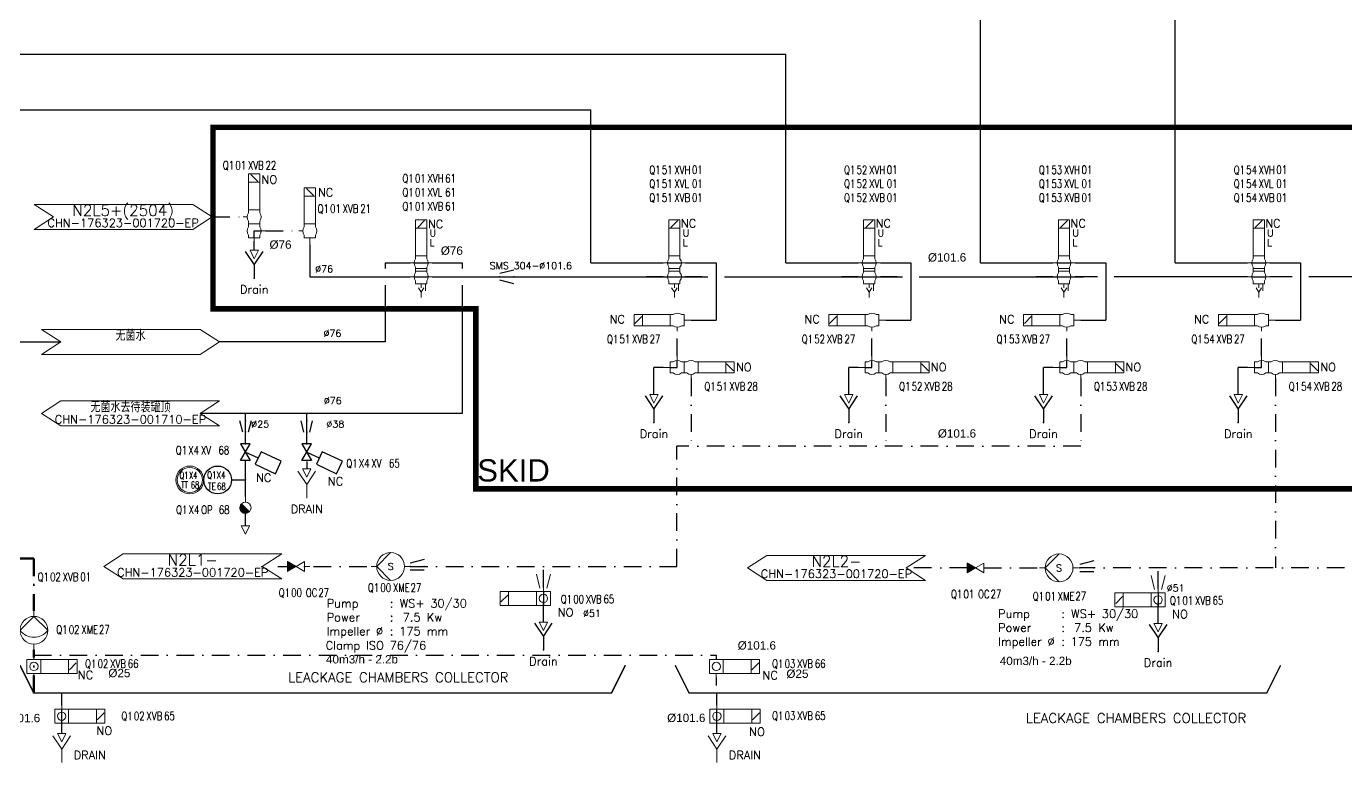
# Model space of a CAD drawing. Header units: inches. Extents: x 14562 to 16152, y 23695 to 24906.
# Drawn here: x 15173.7 to 15647.8, y 24085.5 to 24350.1 of the extents above; entities that cross this region are included whole.
import ezdxf
from ezdxf.enums import TextEntityAlignment as Align

# ---------------------------------------------------------------- set-up
doc = ezdxf.new("R2010")
doc.units = ezdxf.units.IN
doc.header["$MEASUREMENT"] = 0
doc.linetypes.add('ACAD_ISO02W100', pattern=[15, 12, -3])
doc.linetypes.add('DASHDOT2', pattern=[12.7, 6.35, -3.175, 0, -3.175])
for name, color, linetype, lineweight in [('15 Pipe Drain', 32, 'Continuous', 30), ('17 Pipe CIP', 4, 'DASHDOT2', 50), ('19 Pipe Process', 30, 'Continuous', 30), ('31 Equipment', 7, 'Continuous', 9), ('43 TXT English', 7, 'Continuous', 9), ('44 TXT French', 7, 'Continuous', 9), ('61 Revision Cloud', 1, 'Continuous', 9)]:
    doc.layers.add(name, color=color, linetype=linetype, lineweight=lineweight)
for name, color, linetype in [('DIAMETRE', 7, 'Continuous'), ('LIBELLE-INSTRUM', 7, 'Continuous'), ('MATERIEL-DIVERS', 7, 'Continuous'), ('POMPES', 7, 'Continuous'), ('POMPES-PROCESS', 7, 'Continuous'), ('Process water', 5, 'Continuous'), ('REPERES', 7, 'Continuous'), ('techn-data', 7, 'Continuous'), ('TEXTES', 7, 'Continuous'), ('TUYAUTERIE-EAU', 5, 'Continuous'), ('TUYAUTERIE-EGOUT', 32, 'Continuous'), ('TUYAUTERIE-NEP', 4, 'DASHDOT2'), ('TUYAUTERIE-PROCESS', 30, 'Continuous'), ('TUYAUTERIE-VAPEUR', 6, 'Continuous'), ('TXT_EN', 1, 'Continuous'), ('TXT_FR', 7, 'Continuous'), ('VANNES', 7, 'Continuous'), ('ZN', 1, 'Continuous')]:
    doc.layers.add(name, color=color, linetype=linetype)
doc.layers.get('REPERES').off()
doc.styles.add('ARIAL', font='arial.ttf')
doc.styles.add('ROMANS', font='ROMANS.SHX')
doc.styles.add('ROMANT', font='romant')
doc.styles.get("Standard").update_dxf_attribs({"font": 'arial.ttf'})
doc.styles.add('USER1', font='TXT.SHX', dxfattribs={"bigfont": 'gbcbig.shx'})

# ---------------------------------------------------------------- blocks, each defined once
blk = doc.blocks.new('APV-FCE-NRV-GEN-1')
at = {"layer": '31 Equipment'}
h = blk.add_hatch(dxfattribs=at)
h.set_pattern_fill('ANSI31', color=256, scale=0.01, style=0)
h.set_pattern_definition([(45, (0, 0), (-0.02245064, 0.02245064), [])])
h.paths.add_polyline_path([(3, 1.75), (3, -1.75), (0, 0)])
at = {"layer": '31 Equipment', "linetype": 'ACAD_ISO02W100', "ltscale": 38}
for p, q in [((-3, 0), (-5, 0)), ((0, 0), (-3, 1.75)), ((-3, 1.75), (-3, -1.75)), ((0, 0), (-3, -1.75)), ((0, 0), (3, 1.75)), ((0, 0), (3, -1.75)), ((3, 1.75), (3, -1.75)), ((3, 0), (5, 0))]:
    blk.add_line(p, q, dxfattribs=at)
blk = doc.blocks.new('APV-VLV-DSEAT-DA34-3')
at = {"layer": '31 Equipment', "ltscale": 38}
for p, q in [((1.25, 20.25), (-1.25, 17.75)), ((-4, 5), (-2.5, 5)), ((-2, 7.5), (-2, 6.5)), ((2, 7.5), (2, 6.5)), ((4, 5), (2.5, 5)), ((-2, 3), (-2, 3.5)), ((-2, 2), (-2, 1.5)), ((2, 3), (2, 3.5)), ((2, 2), (2, 1.5)), ((-4, 0), (-2.5, 0)), ((-2, -2.5), (-2, -1.5)), ((-2, -2.5), (2, -2.5)), ((0, -5.5), (-1, -4)), ((0, -2.5), (0, -4)), ((1, -4), (0, -5.5)), ((1.5, -2.5), (1.5, -5)), ((2, -2.5), (2, -1.5)), ((2.5, 0), (4, 0)), ((0, -5.5), (0, -7.5))]:
    blk.add_line(p, q, dxfattribs=at)
at = {"layer": '31 Equipment', "lineweight": 30}
for p, q in [((-2.5, 5), (2.5, 5)), ((-2.5, 0), (2.5, 0))]:
    blk.add_line(p, q, dxfattribs=at)
at = {"layer": '31 Equipment', "ltscale": 38}
for points in [[(-2, 17.5), (2, 17.5), (2, 20.5), (-2, 20.5)], [(-2, 7.5), (2, 7.5), (2, 17.5), (-2, 17.5)], [(-2, 3), (2, 3), (2, 2), (-2, 2)]]:
    blk.add_lwpolyline(points, close=True, dxfattribs=at)
for centre, start, end in [((0, 5), 143.1301, 216.8699), ((0, 5), 323.1301, 36.8699), ((0, 0), 143.1301, 216.8699), ((0, 0), 323.1301, 36.8699)]:
    blk.add_arc(centre, 2.5, start, end, dxfattribs=at)
at = {"layer": '31 Equipment', "style": 'ROMANS', "flags": 8}
for tag, p in [('U', (3, 14.5)), ('L', (3, 11))]:
    blk.add_attdef(tag, p, '', height=2.5, dxfattribs=at)
blk = doc.blocks.new('TR')
at = {"color": 7}
for p, q in [((-2.5, 2.5), (2.5, 1.25)), ((2.5, 1.25), (2.5, 1.25)), ((2.5, -1.25), (-2.5, -1.25))]:
    blk.add_line(p, q, dxfattribs=at)
at = {"color": 7, "extrusion": (-1, 0, 0)}
blk.add_point((-2.5, 0), dxfattribs=at)
at = {"color": 7, "extrusion": (1, 0, 0)}
blk.add_point((2.5, 0), dxfattribs=at)
blk = doc.blocks.new('CR')
at = {"color": 7}
for p, q in [((-2.5, 2.5), (2.5, 1.25)), ((2.5, 1.25), (2.5, 1.25)), ((2.5, -1.25), (-2.5, -2.5))]:
    blk.add_line(p, q, dxfattribs=at)
at = {"color": 7, "extrusion": (-1, 0, 0)}
blk.add_point((-2.5, 0), dxfattribs=at)
at = {"color": 7, "extrusion": (1, 0, 0)}
blk.add_point((2.5, 0), dxfattribs=at)
blk = doc.blocks.new('APV-VLV-SSEAT-SW43-41')
at = {"layer": '31 Equipment', "ltscale": 38}
for p, q in [((1.25, 20.25), (-1.25, 17.75)), ((-2, 7.5), (-2, 6.5)), ((2, 7.5), (2, 6.5)), ((2.5, 5), (4, 5)), ((-2.5, 0), (-4, 0)), ((-2, 2.5), (-2, 3.5)), ((-2, 2.5), (2, 2.5)), ((-2, 2.5), (-2, 1.5)), ((2, 2.5), (2, 3.5)), ((2, 2.5), (2, 1.5)), ((-2, -1.5), (-2, -2.5)), ((-2, -2.5), (2, -2.5)), ((0, -2.5), (0, -5)), ((2, -1.5), (2, -2.5))]:
    blk.add_line(p, q, dxfattribs=at)
at = {"layer": '31 Equipment', "lineweight": 30}
for p, q in [((0, 0), (-2.5, 0)), ((0, -2.5), (0, 0))]:
    blk.add_line(p, q, dxfattribs=at)
at = {"layer": '31 Equipment', "ltscale": 38}
for points in [[(-2, 17.5), (2, 17.5), (2, 20.5), (-2, 20.5)], [(-2, 7.5), (2, 7.5), (2, 17.5), (-2, 17.5)]]:
    blk.add_lwpolyline(points, close=True, dxfattribs=at)
for centre, start, end in [((0, 5), 143.1301, 216.8699), ((0, 5), 323.1301, 36.8699), ((0, 0), 143.1301, 216.8699), ((0, 0), 323.1301, 36.8699)]:
    blk.add_arc(centre, 2.5, start, end, dxfattribs=at)
blk = doc.blocks.new('APV-VLV-SSEAT-SW41-3')
at = {"layer": '31 Equipment', "ltscale": 38}
for p, q in [((1.25, 15.25), (-1.25, 12.75)), ((-2, 2.5), (-2, 1.5)), ((2, 2.5), (2, 1.5)), ((2.5, 0), (4, 0)), ((-2, -2.5), (-2, -1.5)), ((2, -2.5), (-2, -2.5)), ((-2, -2.5), (2, -2.5)), ((0, -2.5), (0, -5)), ((2, -2.5), (2, -1.5))]:
    blk.add_line(p, q, dxfattribs=at)
for points in [[(-2, 12.5), (2, 12.5), (2, 15.5), (-2, 15.5)], [(-2, 2.5), (2, 2.5), (2, 12.5), (-2, 12.5)]]:
    blk.add_lwpolyline(points, close=True, dxfattribs=at)
for start, end in [(143.1301, 216.8699), (323.1301, 36.8699)]:
    blk.add_arc((0, 0), 2.5, start, end, dxfattribs=at)
blk = doc.blocks.new('EGOUT')
at = {"color": 7}
for p, q in [((-3.2, 9.61), (0, 4.81)), ((0, 4.81), (3.2, 9.61)), ((0, 4.81), (0, 0))]:
    blk.add_line(p, q, dxfattribs=at)
at = {"color": 7, "extrusion": (0, -1, 0)}
blk.add_point((0, 0), dxfattribs=at)
at = {"layer": 'POMPES-PROCESS', "style": 'ROMANS'}
blk.add_attdef('EGOUT', text='', height=3, dxfattribs=at).set_placement((0, -4), align=Align.MIDDLE)
blk = doc.blocks.new('APV-SIGN-ARW-FLOW-1')
at = {"layer": '31 Equipment'}
for p, q in [((-1.5, -1.5), (-1.5, 1.5)), ((-1.5, 1.5), (1.5, 0)), ((1.5, 0), (-1.5, -1.5))]:
    blk.add_line(p, q, dxfattribs=at)
blk = doc.blocks.new('APV-FTG-GEN-DRAIN-1')
at = {"layer": '31 Equipment'}
for p, q in [((-3.2, 9.61), (0, 4.81)), ((0, 4.81), (3.2, 9.61)), ((0, 0), (0, 4.81))]:
    blk.add_line(p, q, dxfattribs=at)
at = {"layer": '43 TXT English', "style": 'ROMANS'}
blk.add_attdef('DRAIN', text='', height=3, dxfattribs=at).set_placement((0, -4), align=Align.MIDDLE)
at = {"layer": '44 TXT French', "style": 'ROMANS'}
blk.add_attdef('EGOUT', text='', height=3, dxfattribs=at).set_placement((0, -4), align=Align.MIDDLE)
blk = doc.blocks.new('APV-FCE-GEN-STMTRAP-1')
at = {"layer": '31 Equipment'}
h = blk.add_hatch(dxfattribs=at)
h.set_pattern_fill('ANSI31', color=256, scale=0.01, style=0)
h.set_pattern_definition([(45, (-4, 0), (-0.02245064, 0.02245064), [])])
h.paths.add_polyline_path([(1.41, 1.42), (-1.42, -1.41, 1.002832)])
at = {"layer": '31 Equipment', "linetype": 'ACAD_ISO02W100', "ltscale": 38}
for p, q in [((-2, 0), (-4, 0)), ((2, 0), (4, 0))]:
    blk.add_line(p, q, dxfattribs=at)
at = {"layer": '31 Equipment', "color": 7}
blk.add_line((1.41, 1.42), (-1.42, -1.41), dxfattribs=at)
for start, end in [(45.2431, 224.7569), (224.8381, 45.1623)]:
    blk.add_arc((0, 0), 2, start, end, dxfattribs=at)
blk = doc.blocks.new('INSTR-M-L-TE')
at = {"color": 7, "extrusion": (0, -1, 0)}
blk.add_point((0, -10), dxfattribs=at)
at = {"layer": 'MATERIEL-DIVERS', "color": 7}
blk.add_line((0, -5), (0, -10), dxfattribs=at)
blk.add_circle((0, 0), 5, dxfattribs=at)
at = {"layer": 'LIBELLE-INSTRUM', "style": 'ROMANS', "width": 0.8, "flags": 8}
blk.add_attdef('TE', text='', height=3, dxfattribs=at).set_placement((0, 0), align=Align.MIDDLE)
blk = doc.blocks.new('APV-INS-F-L-TT')
at = {"layer": '31 Equipment'}
for radius in [5, 4.5]:
    blk.add_circle((0, 0), radius, dxfattribs=at)
blk = doc.blocks.new('VANNE SIEGE INCLINE')
at = {"color": 7}
for p, q in [((-3, 1.73), (-3, -1.73)), ((-3, -1.73), (3, 1.73)), ((3, -1.73), (-3, 1.73)), ((3, 1.73), (3, -1.73))]:
    blk.add_line(p, q, dxfattribs=at)
at = {"color": 7, "extrusion": (-1, 0, 0)}
blk.add_point((-3, 0), dxfattribs=at)
at = {"color": 7, "extrusion": (1, 0, 0)}
blk.add_point((3, 0), dxfattribs=at)
at = {"layer": 'VANNES'}
for p, q in [((3.23, 12.84), (-0.15, 5.59)), ((7.76, 10.73), (3.23, 12.84)), ((4.38, 3.47), (7.76, 10.73)), ((-0.15, 5.59), (4.38, 3.47)), ((0, 0), (2.11, 4.53))]:
    blk.add_line(p, q, dxfattribs=at)
blk = doc.blocks.new('APV-PMP-GEN-CENTRI-1')
at = {"layer": '31 Equipment', "ltscale": 38}
for p, q in [((5, 0), (0, 5)), ((-5, 0), (-7, 0)), ((5, 0), (0, -5)), ((5, 0), (7, 0))]:
    blk.add_line(p, q, dxfattribs=at)
blk.add_circle((0, 0), 5, dxfattribs=at)
at = {"layer": '31 Equipment', "style": 'ROMANT', "flags": 8}
blk.add_attdef('I', text='', height=2.5, dxfattribs=at).set_placement((0, 0), align=Align.MIDDLE)
blk = doc.blocks.new('APV-VLV-BFLY-SV-4')
at = {"layer": '31 Equipment', "ltscale": 38}
for p, q in [((1.25, 15.25), (-1.25, 12.75)), ((2.5, 2.5), (-2.5, 2.5)), ((-2.5, 2.5), (-2.5, -2.5)), ((2.5, -2.5), (2.5, 2.5)), ((-2.5, -2.5), (2.5, -2.5))]:
    blk.add_line(p, q, dxfattribs=at)
at = {"layer": '31 Equipment'}
for p, q in [((-4, 0), (-2.5, 0)), ((2.5, 0), (4, 0))]:
    blk.add_line(p, q, dxfattribs=at)
at = {"layer": '31 Equipment', "lineweight": 30}
blk.add_line((-2.5, 0), (2.5, 0), dxfattribs=at)
at = {"layer": '31 Equipment', "ltscale": 38}
for points in [[(-2.5, 12.5), (2.5, 12.5), (2.5, 15.5), (-2.5, 15.5)], [(-2.5, 2.5), (2.5, 2.5), (2.5, 12.5), (-2.5, 12.5)]]:
    blk.add_lwpolyline(points, close=True, dxfattribs=at)
blk.add_circle((0, 0), 1.5, dxfattribs=at)
blk = doc.blocks.new('APV-FCE-GEN-REDCON-1')
at = {"layer": '31 Equipment', "color": 7}
for p, q in [((-2.5, 2.5), (2.5, 1.25)), ((2.5, 1.25), (2.5, 1.25)), ((2.5, -1.25), (-2.5, -2.5))]:
    blk.add_line(p, q, dxfattribs=at)
blk = doc.blocks.new('APV-PMP-GEN-MEMB-1')
at = {"layer": '31 Equipment', "ltscale": 38}
for p, q in [((5, 0), (0, 5)), ((-5, 0), (-7, 0)), ((5, 0), (0, -5)), ((5, 0), (7, 0))]:
    blk.add_line(p, q, dxfattribs=at)
blk.add_circle((0, 0), 5, dxfattribs=at)
at = {"layer": '31 Equipment'}
blk.add_arc((3.75, 0), 6.25, 126.8699, 233.1301, dxfattribs=at)
blk = doc.blocks.new('APV-SIGN-ARW-DWG-1')
at = {"layer": '31 Equipment'}
for p, q in [((-32, 4.49), (25, 4.49)), ((-32, 4.49), (-25, 0)), ((-25, 0), (-32, -4.49)), ((25, 4.49), (32, 0)), ((32, 0), (25, -4.49)), ((-32, -4.49), (25, -4.49))]:
    blk.add_line(p, q, dxfattribs=at)
at = {"layer": '31 Equipment', "style": 'ROMANS', "width": 0.8}
for tag, p in [('TEXT1', (0, 0.37)), ('TEXT2', (0, -3.63))]:
    blk.add_attdef(tag, text='', height=3, dxfattribs=at).set_placement(p, align=Align.CENTER)
blk = doc.blocks.new('REPNORM1')
at = {"layer": 'TEXTES', "style": 'ROMANS', "width": 0.75}
for tag, p in [('ZONE', (-9.75, -1.25)), ('SOUSZONE', (-5.25, -1.25)), ('ELEMENT', (-0.75, -1.25)), ('NUM', (5.59, -1.22))]:
    blk.add_attdef(tag, p, '', height=3, dxfattribs=at)
blk = doc.blocks.new('REPNORM')
at = {"layer": 'TEXTES', "style": 'ROMANS', "width": 0.75}
for tag, p in [('ZONE', (-9.75, -1.25)), ('SOUSZONE', (-5.25, -1.25)), ('ELEMENT', (0, -1.25)), ('NUM', (4.5, -1.25))]:
    blk.add_attdef(tag, p, '', height=3, dxfattribs=at)
blk = doc.blocks.new('REPINS')
at = {"layer": 'TEXTES', "style": 'ROMANS', "width": 0.75}
for tag, p in [('ZONE', (-3.3, 1)), ('SOUSZONE', (0.1, 1)), ('NUM', (0.2, -3))]:
    blk.add_attdef(tag, p, '', height=2.5, dxfattribs=at)
blk.add_attdef('ELEMENT', text='', height=2.5, dxfattribs=at).set_placement((-0.2, -3), align=Align.RIGHT)
blk = doc.blocks.new('REPINS2')
at = {"layer": 'TEXTES', "style": 'ROMANS', "width": 0.7}
for tag, p in [('ZONE', (-3.35, 0.8)), ('SOUSZONE', (0.05, 0.8)), ('NUM', (0.7, -2.6))]:
    blk.add_attdef(tag, p, '', height=2.5, dxfattribs=at)
blk.add_attdef('ELEMENT', text='', height=2.5, dxfattribs=at).set_placement((-1.56, -2.59), align=Align.CENTER)
blk = doc.blocks.new('TEXT-PUMP_caract_ANGLAIS')
at = {"layer": 'techn-data', "style": 'ROMANS'}
for s, p in [('Pump', (-22, 9)), ('Power', (-22, 4)), ('Kw', (14, 4)), ('Impeller %%C', (-22, -1)), ('mm', (14, -1))]:
    blk.add_text(s, height=3, dxfattribs=at).set_placement(p)
for p in [(2, 9), (2, 4), (2, -1)]:
    blk.add_text(':', height=3, dxfattribs=at).set_placement(p, align=Align.RIGHT)
blk.add_attdef('Type', (4.23, 9), '', height=3, dxfattribs=at)
for tag, p in [('Pui', (11.76, 4)), ('Dia', (11.76, -1))]:
    blk.add_attdef(tag, text='', height=3, dxfattribs=at).set_placement(p, align=Align.RIGHT)
blk = doc.blocks.new('APV-VLV-BFLY-SV-3')
at = {"layer": '31 Equipment', "ltscale": 38}
for p, q in [((1.25, 15.25), (-1.25, 12.75)), ((-4, 0), (-2.5, 0)), ((-2.5, 2.5), (2.5, 2.5)), ((-2.5, -2.5), (-2.5, 2.5)), ((2.5, -2.5), (2.5, 2.5)), ((2.5, 0), (4, 0)), ((-2.5, -2.5), (2.5, -2.5))]:
    blk.add_line(p, q, dxfattribs=at)
for points in [[(-2.5, 12.5), (2.5, 12.5), (2.5, 15.5), (-2.5, 15.5)], [(-2.5, 2.5), (2.5, 2.5), (2.5, 12.5), (-2.5, 12.5)]]:
    blk.add_lwpolyline(points, close=True, dxfattribs=at)
blk.add_circle((0, 0), 1.5, dxfattribs=at)

msp = doc.modelspace()

# ---------------------------------------------------------------- linework, layer by layer
at = {"layer": '15 Pipe Drain'}
for p, q in [((15399.23, 24217.76), (15399.23, 24227.56)), ((15402.59, 24227.56), (15399.23, 24227.56)), ((15469.23, 24217.76), (15469.23, 24227.56)), ((15472.59, 24227.56), (15469.23, 24227.56)), ((15539.23, 24217.76), (15539.23, 24227.56)), ((15542.59, 24227.56), (15539.23, 24227.56)), ((15609.23, 24217.76), (15609.23, 24227.56)), ((15612.59, 24227.56), (15609.23, 24227.56))]:
    msp.add_line(p, q, dxfattribs=at)
at = {"layer": '17 Pipe CIP'}
for p, q in [((15176.41, 24158.91), (15163.53, 24158.91)), ((15176.41, 24158.91), (15176.42, 24140.06)), ((15176.41, 24110.5), (15176.41, 24126.09)), ((15176.41, 24110.5), (15176.41, 24126.09))]:
    msp.add_line(p, q, dxfattribs=at)
at = {"layer": '19 Pipe Process'}
for p, q in [((15586.59, 24265.14), (15586.59, 24380.14)), ((15516.59, 24265.14), (15516.59, 24360.14)), ((15026.59, 24340.14), (15446.59, 24340.14)), ((15446.59, 24265.14), (15446.59, 24340.14)), ((14866.59, 24320.14), (15376.59, 24320.14)), ((15376.59, 24265.14), (15376.59, 24320.14)), ((15275.59, 24271.64), (15275.59, 24260.14)), ((15376.59, 24265.14), (15402.59, 24265.14)), ((15410.59, 24265.14), (15421.59, 24265.14)), ((15421.59, 24265.14), (15421.59, 24244.56)), ((15446.59, 24265.14), (15472.59, 24265.14)), ((15480.59, 24265.14), (15491.59, 24265.14)), ((15491.59, 24265.14), (15491.59, 24244.56)), ((15516.59, 24265.14), (15542.59, 24265.14)), ((15550.59, 24265.14), (15561.59, 24265.14)), ((15561.59, 24265.14), (15561.59, 24244.56)), ((15586.59, 24265.14), (15612.59, 24265.14)), ((15620.59, 24265.14), (15631.59, 24265.14)), ((15631.59, 24265.14), (15631.59, 24244.56)), ((15275.59, 24260.14), (15311.59, 24260.14)), ((15319.59, 24260.14), (15418.59, 24260.14)), ((15402.59, 24260.14), (15396.59, 24260.14)), ((15416.59, 24260.14), (15410.59, 24260.14)), ((15424.59, 24260.14), (15488.59, 24260.14)), ((15472.59, 24260.14), (15466.59, 24260.14)), ((15486.59, 24260.14), (15480.59, 24260.14)), ((15494.59, 24260.14), (15553.59, 24260.14)), ((15542.59, 24260.14), (15536.59, 24260.14)), ((15558.59, 24260.14), (15550.59, 24260.14)), ((15612.59, 24260.14), (15564.59, 24260.14)), ((15628.59, 24260.14), (15620.59, 24260.14)), ((15682.59, 24260.14), (15634.59, 24260.14)), ((15412.59, 24244.56), (15421.59, 24244.56)), ((15482.59, 24244.56), (15491.59, 24244.56)), ((15552.59, 24244.56), (15561.59, 24244.56)), ((15622.59, 24244.56), (15631.59, 24244.56))]:
    msp.add_line(p, q, dxfattribs=at)
at = {"layer": '61 Revision Cloud', "const_width": 2}
msp.add_lwpolyline([(15240.79, 24313.86), (15796, 24313.86), (15796, 24183.88), (15335.25, 24183.88), (15335.25, 24248.63), (15240.79, 24248.63), (15240.79, 24313.86)], dxfattribs=at)
at = {"layer": 'MATERIEL-DIVERS', "const_width": 0.5}
for points in [[(15171.41, 24120.5), (15176.41, 24110.5), (15383.97, 24110.5), (15388.97, 24120.5)], [(15406.87, 24120.5), (15411.87, 24110.5), (15619.43, 24110.5), (15624.43, 24120.5)]]:
    msp.add_lwpolyline(points, dxfattribs=at)
at = {"layer": 'Process water', "ltscale": 2}
for p, q in [((15302.59, 24265.14), (15311.59, 24265.14)), ((15319.59, 24265.14), (15330.3, 24265.14))]:
    msp.add_line(p, q, dxfattribs=at)
at = {"layer": 'Process water'}
for p, q in [((15302.59, 24265.14), (15302.59, 24263.14)), ((15330.3, 24265.14), (15330.3, 24263.14)), ((15302.59, 24257.14), (15302.59, 24236.74)), ((15330.3, 24257.14), (15330.3, 24211))]:
    msp.add_line(p, q, dxfattribs=at)
at = {"layer": 'TUYAUTERIE-EAU'}
for p, q in [((15124.04, 24236.74), (15186.13, 24236.74)), ((15302.59, 24236.74), (15243.13, 24236.74)), ((15252.45, 24200.11), (15252.45, 24211)), ((15274.45, 24200.11), (15274.45, 24211))]:
    msp.add_line(p, q, dxfattribs=at)
at = {"layer": 'TUYAUTERIE-EAU', "ltscale": 2}
msp.add_line((15330.3, 24211), (15236.13, 24211), dxfattribs=at)
at = {"layer": 'TUYAUTERIE-EGOUT'}
for p, q in [((15255.59, 24269.64), (15255.59, 24272.89)), ((15252.45, 24170.61), (15252.45, 24175.11)), ((15359.51, 24136), (15359.51, 24143.5)), ((15580.41, 24135.5), (15580.41, 24143)), ((15186.41, 24106.18), (15186.41, 24110.5)), ((15421.87, 24106.18), (15421.87, 24110.5)), ((15186.41, 24097), (15186.41, 24101.18)), ((15186.41, 24096), (15186.41, 24099.68)), ((15421.87, 24096), (15421.87, 24099.68))]:
    msp.add_line(p, q, dxfattribs=at)
at = {"layer": 'TUYAUTERIE-NEP'}
for p, q in [((15240.5, 24281.64), (15251.59, 24281.64)), ((15259.59, 24276.64), (15271.59, 24276.64)), ((15407.59, 24231.56), (15407.59, 24240.56)), ((15477.59, 24231.56), (15477.59, 24240.56)), ((15547.59, 24231.56), (15547.59, 24240.56)), ((15617.59, 24231.56), (15617.59, 24240.56)), ((15412.59, 24223.57), (15412.59, 24199.29)), ((15482.59, 24223.57), (15482.59, 24199.29)), ((15552.59, 24223.57), (15552.59, 24199.29)), ((15622.59, 24223.57), (15622.59, 24155.5)), ((15552.59, 24199.29), (15407.42, 24199.29)), ((15407.42, 24156), (15407.42, 24199.29)), ((15258.11, 24156), (15258.5, 24156)), ((15264.11, 24156), (15299.11, 24156)), ((15311.61, 24156), (15407.42, 24156)), ((15359.51, 24148.5), (15359.51, 24156)), ((15511.82, 24155.5), (15489.84, 24155.5)), ((15517.82, 24155.5), (15539.82, 24155.5)), ((15762.59, 24155.5), (15552.32, 24155.5)), ((15580.41, 24148), (15580.41, 24155.5)), ((15421.64, 24116.07), (15421.64, 24113.22))]:
    msp.add_line(p, q, dxfattribs=at)
msp.add_lwpolyline([(15176.41, 24124.07), (15421.64, 24124.07), (15421.64, 24122.57)], dxfattribs=at)
at = {"layer": 'TUYAUTERIE-VAPEUR'}
msp.add_line((15252.45, 24181.11), (15252.45, 24194.11), dxfattribs=at)
at = {"layer": 'VANNES'}
msp.add_line((15274.45, 24193.61), (15274.45, 24191.11), dxfattribs=at)

# ---------------------------------------------------------------- block references
at = {"xscale": -1, "rotation": 270}
for p in [(15186.41, 24102.18), (15421.87, 24102.18)]:
    msp.add_blockref('APV-VLV-BFLY-SV-4', p, dxfattribs=at)
at = {"layer": '31 Equipment'}
ref = msp.add_blockref('APV-PMP-GEN-CENTRI-1', (15304.61, 24156), dxfattribs=dict(at, xscale=-1))
ref.add_attrib('I', 'S', dxfattribs={"height": 2.5, "style": 'ROMANT', "flags": 8}).set_placement((15304.61, 24156), align=Align.MIDDLE)
ref = msp.add_blockref('APV-PMP-GEN-CENTRI-1', (15544.82, 24155.5), dxfattribs=dict(at, xscale=-1))
ref.add_attrib('I', 'S', dxfattribs={"height": 2.5, "style": 'ROMANT', "flags": 8}).set_placement((15544.82, 24155.5), align=Align.MIDDLE)
at = {"layer": '31 Equipment', "rotation": 270}
for p in [(15359.51, 24150.72), (15580.41, 24150.22)]:
    msp.add_blockref('APV-FCE-GEN-REDCON-1', p, dxfattribs=at)
at = {"layer": '31 Equipment', "xscale": -1, "rotation": 270}
for p in [(15176.41, 24120.07), (15421.64, 24120.07)]:
    msp.add_blockref('APV-VLV-BFLY-SV-3', p, dxfattribs=at)
at = {"layer": 'MATERIEL-DIVERS'}
ref = msp.add_blockref('APV-SIGN-ARW-DWG-1', (15208.5, 24281.64), dxfattribs=at)
ref.add_attrib('TEXT1', 'N2L5+(2504)', dxfattribs={"layer": '31 Equipment', "height": 4, "style": 'USER1'}).set_placement((15208.5, 24282.01), align=Align.CENTER)
ref.add_attrib('TEXT2', 'CHN-176323-001720-EP', dxfattribs={"layer": '31 Equipment', "height": 3, "style": 'USER1'}).set_placement((15208.5, 24278.01), align=Align.CENTER)
for p in [(15255.59, 24259.64), (15399.23, 24207.76), (15469.23, 24207.76), (15539.23, 24207.76), (15609.23, 24207.76), (15359.51, 24126), (15580.41, 24125.5)]:
    msp.add_blockref('EGOUT', p, dxfattribs=at).add_auto_attribs({'EGOUT': 'Drain'})
for name, p, rotation in [('APV-SIGN-ARW-FLOW-1', (15255.59, 24268.14), 270), ('CR', (15346.36, 24260.14), 180), ('APV-SIGN-ARW-FLOW-1', (15399.23, 24216.26), 269.9999999999999), ('APV-SIGN-ARW-FLOW-1', (15469.23, 24216.26), 269.9999999999999), ('APV-SIGN-ARW-FLOW-1', (15539.23, 24216.26), 269.9999999999999), ('APV-SIGN-ARW-FLOW-1', (15609.23, 24216.26), 269.9999999999999), ('INSTR-M-L-TE', (15242.45, 24187.11), 90), ('APV-SIGN-ARW-FLOW-1', (15274.45, 24189.61), 270), ('APV-FCE-GEN-STMTRAP-1', (15252.45, 24177.11), 270), ('APV-SIGN-ARW-FLOW-1', (15252.45, 24169.11), 270), ('APV-SIGN-ARW-FLOW-1', (15359.51, 24134.5), 270), ('APV-SIGN-ARW-FLOW-1', (15580.41, 24134), 270), ('APV-SIGN-ARW-FLOW-1', (15186.41, 24094.5), 270), ('APV-SIGN-ARW-FLOW-1', (15421.87, 24094.5), 270)]:
    msp.add_blockref(name, p, dxfattribs=dict(at, rotation=rotation))
ref = msp.add_blockref('APV-SIGN-ARW-DWG-1', (15211.13, 24236.74), dxfattribs=at)
ref.add_attrib('TEXT1', '无菌水', dxfattribs={"layer": '31 Equipment', "height": 4, "style": 'USER1'}).set_placement((15211.13, 24237.12), align=Align.CENTER)
ref = msp.add_blockref('APV-SIGN-ARW-DWG-1', (15211.13, 24211), dxfattribs=dict(at, xscale=-1))
ref.add_attrib('TEXT1', '无菌水去待装罐顶', dxfattribs={"layer": '31 Equipment', "height": 4, "style": 'USER1'}).set_placement((15211.13, 24211.37), align=Align.CENTER)
ref.add_attrib('TEXT2', 'CHN-176323-001710-EP', dxfattribs={"layer": '31 Equipment', "height": 3, "style": 'USER1'}).set_placement((15211.13, 24207.37), align=Align.CENTER)
at = {"layer": 'MATERIEL-DIVERS', "xscale": 0.8, "yscale": 0.8, "zscale": 0.8, "rotation": 270}
for p in [(15252.45, 24206.34), (15274.45, 24206.34)]:
    msp.add_blockref('CR', p, dxfattribs=at)
at = {"layer": 'MATERIEL-DIVERS'}
msp.add_blockref('APV-INS-F-L-TT', (15232.45, 24187.11), dxfattribs=at)
ref = msp.add_blockref('APV-FTG-GEN-DRAIN-1', (15274.45, 24180.61), dxfattribs=at)
ref.add_attrib('DRAIN', 'DRAIN', dxfattribs={"layer": '43 TXT English', "height": 3, "style": 'ROMANS'}).set_placement((15274.45, 24176.61), align=Align.MIDDLE)
ref = msp.add_blockref('APV-SIGN-ARW-DWG-1', (15233.5, 24156), dxfattribs=dict(at, xscale=-1))
ref.add_attrib('TEXT1', 'N2L1-', dxfattribs={"layer": '31 Equipment', "height": 4, "style": 'USER1'}).set_placement((15233.5, 24156.37), align=Align.CENTER)
ref.add_attrib('TEXT2', 'CHN-176323-001720-EP', dxfattribs={"layer": '31 Equipment', "height": 3, "style": 'USER1'}).set_placement((15233.5, 24152.37), align=Align.CENTER)
ref = msp.add_blockref('APV-SIGN-ARW-DWG-1', (15464.84, 24155.5), dxfattribs=dict(at, xscale=-1))
ref.add_attrib('TEXT1', 'N2L2-', dxfattribs={"layer": '31 Equipment', "height": 4, "style": 'USER1'}).set_placement((15464.84, 24155.87), align=Align.CENTER)
ref.add_attrib('TEXT2', 'CHN-176323-001720-EP', dxfattribs={"layer": '31 Equipment', "height": 3, "style": 'USER1'}).set_placement((15464.84, 24151.87), align=Align.CENTER)
at = {"layer": 'MATERIEL-DIVERS', "xscale": -1}
for p in [(15270.61, 24156), (15514.82, 24155.5)]:
    msp.add_blockref('APV-FCE-NRV-GEN-1', p, dxfattribs=at)
at = {"layer": 'MATERIEL-DIVERS'}
ref = msp.add_blockref('APV-FTG-GEN-DRAIN-1', (15186.41, 24085.5), dxfattribs=at)
ref.add_attrib('DRAIN', 'DRAIN', dxfattribs={"layer": '43 TXT English', "height": 3, "style": 'ROMANS'}).set_placement((15196.49, 24088.19), align=Align.MIDDLE)
ref = msp.add_blockref('APV-FTG-GEN-DRAIN-1', (15421.87, 24085.5), dxfattribs=at)
ref.add_attrib('DRAIN', 'DRAIN', dxfattribs={"layer": '43 TXT English', "height": 3, "style": 'ROMANS'}).set_placement((15431.95, 24088.19), align=Align.MIDDLE)
at = {"layer": 'POMPES', "xscale": 0.9979200000016136, "yscale": 0.9979200000016136, "zscale": 0.9979200000016136, "rotation": 90}
msp.add_blockref('APV-PMP-GEN-MEMB-1', (15176.42, 24133.08), dxfattribs=at)
at = {"layer": 'REPERES'}
for name, p, values in [('REPNORM1', (15254.07, 24299.96), {'ZONE': 'Q1', 'SOUSZONE': '01', 'ELEMENT': 'XVB', 'NUM': '22'}), ('REPNORM1', (15318.61, 24295.23), {'ZONE': 'Q1', 'SOUSZONE': '01', 'ELEMENT': 'XVH', 'NUM': '61'}), ('REPNORM1', (15407.31, 24298.31, 0), {'ZONE': 'Q1', 'SOUSZONE': '51', 'ELEMENT': 'XVH', 'NUM': '01'}), ('REPNORM1', (15477.31, 24298.31, 0), {'ZONE': 'Q1', 'SOUSZONE': '52', 'ELEMENT': 'XVH', 'NUM': '01'}), ('REPNORM1', (15547.31, 24298.31, 0), {'ZONE': 'Q1', 'SOUSZONE': '53', 'ELEMENT': 'XVH', 'NUM': '01'}), ('REPNORM1', (15617.31, 24298.31, 0), {'ZONE': 'Q1', 'SOUSZONE': '54', 'ELEMENT': 'XVH', 'NUM': '01'}), ('REPNORM1', (15318.61, 24285.23), {'ZONE': 'Q1', 'SOUSZONE': '01', 'ELEMENT': 'XVB', 'NUM': '61'}), ('REPNORM1', (15407.31, 24288.31, 0), {'ZONE': 'Q1', 'SOUSZONE': '51', 'ELEMENT': 'XVB', 'NUM': '01'}), ('REPNORM1', (15477.31, 24288.31, 0), {'ZONE': 'Q1', 'SOUSZONE': '52', 'ELEMENT': 'XVB', 'NUM': '01'}), ('REPNORM1', (15547.31, 24288.31, 0), {'ZONE': 'Q1', 'SOUSZONE': '53', 'ELEMENT': 'XVB', 'NUM': '01'}), ('REPNORM1', (15617.31, 24288.31, 0), {'ZONE': 'Q1', 'SOUSZONE': '54', 'ELEMENT': 'XVB', 'NUM': '01'}), ('REPNORM1', (15288.11, 24284.35), {'ZONE': 'Q1', 'SOUSZONE': '01', 'ELEMENT': 'XVB', 'NUM': '21'}), ('REPNORM1', (15392.1, 24237.47, 0), {'ZONE': 'Q1', 'SOUSZONE': '51', 'ELEMENT': 'XVB', 'NUM': '27'}), ('REPNORM1', (15462.1, 24237.47, 0), {'ZONE': 'Q1', 'SOUSZONE': '52', 'ELEMENT': 'XVB', 'NUM': '27'}), ('REPNORM1', (15532.1, 24237.47, 0), {'ZONE': 'Q1', 'SOUSZONE': '53', 'ELEMENT': 'XVB', 'NUM': '27'}), ('REPNORM1', (15602.1, 24237.47, 0), {'ZONE': 'Q1', 'SOUSZONE': '54', 'ELEMENT': 'XVB', 'NUM': '27'}), ('REPNORM1', (15427.1, 24220.47, 0), {'ZONE': 'Q1', 'SOUSZONE': '51', 'ELEMENT': 'XVB', 'NUM': '28'}), ('REPNORM1', (15497.1, 24220.47, 0), {'ZONE': 'Q1', 'SOUSZONE': '52', 'ELEMENT': 'XVB', 'NUM': '28'}), ('REPNORM1', (15567.1, 24220.47, 0), {'ZONE': 'Q1', 'SOUSZONE': '53', 'ELEMENT': 'XVB', 'NUM': '28'}), ('REPNORM1', (15637.1, 24220.47, 0), {'ZONE': 'Q1', 'SOUSZONE': '54', 'ELEMENT': 'XVB', 'NUM': '28'}), ('REPNORM1', (15237.17, 24197.51), {'ZONE': 'Q1', 'SOUSZONE': 'X4', 'ELEMENT': 'XV', 'NUM': '68'}), ('REPNORM1', (15298.43, 24192.82), {'ZONE': 'Q1', 'SOUSZONE': 'X4', 'ELEMENT': 'XV', 'NUM': '65'}), ('REPINS2', (15232.12, 24186.69), {'ZONE': 'Q1', 'SOUSZONE': 'X4', 'NUM': '68', 'ELEMENT': 'TT'}), ('REPNORM1', (15237.28, 24176.12), {'ZONE': 'Q1', 'SOUSZONE': 'X4', 'ELEMENT': 'OP', 'NUM': '68'}), ('REPNORM1', (15187.5, 24152), {'ZONE': 'Q1', 'SOUSZONE': '02', 'ELEMENT': 'XVB', 'NUM': '01'}), ('REPNORM1', (15306.18, 24148.13), {'ZONE': 'Q1', 'SOUSZONE': '00', 'ELEMENT': 'XME', 'NUM': '27'}), ('REPNORM', (15274.14, 24146.32), {'ZONE': 'Q1', 'SOUSZONE': '00', 'ELEMENT': 'OC', 'NUM': '27'}), ('REPNORM1', (15375.51, 24144), {'ZONE': 'Q1', 'SOUSZONE': '00', 'ELEMENT': 'XVB', 'NUM': '65'}), ('REPNORM', (15515.71, 24145.82), {'ZONE': 'Q1', 'SOUSZONE': '01', 'ELEMENT': 'OC', 'NUM': '27'}), ('REPNORM1', (15545.1, 24145.07), {'ZONE': 'Q1', 'SOUSZONE': '01', 'ELEMENT': 'XME', 'NUM': '27'}), ('REPNORM1', (15594.4, 24143.5), {'ZONE': 'Q1', 'SOUSZONE': '01', 'ELEMENT': 'XVB', 'NUM': '65'}), ('REPNORM1', (15194.2, 24133.07), {'ZONE': 'Q1', 'SOUSZONE': '02', 'ELEMENT': 'XME', 'NUM': '27'}), ('REPNORM1', (15204.56, 24120.79), {'ZONE': 'Q1', 'SOUSZONE': '02', 'ELEMENT': 'XVB', 'NUM': '66'}), ('REPNORM1', (15451.45, 24120.79), {'ZONE': 'Q1', 'SOUSZONE': '03', 'ELEMENT': 'XVB', 'NUM': '66'}), ('REPNORM1', (15217.6, 24102), {'ZONE': 'Q1', 'SOUSZONE': '02', 'ELEMENT': 'XVB', 'NUM': '65'}), ('REPNORM1', (15451.45, 24102.09), {'ZONE': 'Q1', 'SOUSZONE': '03', 'ELEMENT': 'XVB', 'NUM': '65'})]:
    msp.add_blockref(name, p, dxfattribs=at).add_auto_attribs(values)
for name, p, rotation, values in [('REPNORM1', (15318.61, 24290.23), 7.601981083063994e-05, {'ZONE': 'Q1', 'SOUSZONE': '01', 'ELEMENT': 'XVL', 'NUM': '61'}), ('REPNORM1', (15407.31, 24293.31, 0), 7.601981083063994e-05, {'ZONE': 'Q1', 'SOUSZONE': '51', 'ELEMENT': 'XVL', 'NUM': '01'}), ('REPNORM1', (15477.31, 24293.31, 0), 7.601981083064e-05, {'ZONE': 'Q1', 'SOUSZONE': '52', 'ELEMENT': 'XVL', 'NUM': '01'}), ('REPNORM1', (15547.31, 24293.31, 0), 7.601981083064e-05, {'ZONE': 'Q1', 'SOUSZONE': '53', 'ELEMENT': 'XVL', 'NUM': '01'}), ('REPNORM1', (15617.31, 24293.31, 0), 7.601981083064e-05, {'ZONE': 'Q1', 'SOUSZONE': '54', 'ELEMENT': 'XVL', 'NUM': '01'}), ('REPINS', (15241.98, 24186.6), 0.0002280594390062327, {'ZONE': 'Q1', 'SOUSZONE': 'X4', 'ELEMENT': 'TE', 'NUM': '68'})]:
    msp.add_blockref(name, p, dxfattribs=dict(at, rotation=rotation)).add_auto_attribs(values)
at = {"layer": 'TUYAUTERIE-NEP', "xscale": -1}
for p in [(15314.11, 24156), (15554.82, 24155.5)]:
    msp.add_blockref('TR', p, dxfattribs=at)
at = {"layer": 'TUYAUTERIE-PROCESS'}
for p in [(15303.62, 24132.24), (15544.9, 24128.51)]:
    msp.add_blockref('TEXT-PUMP_caract_ANGLAIS', p, dxfattribs=at).add_auto_attribs({'Dia': '175', 'Pui': '7.5', 'Type': 'WS+ 30/30'})
at = {"layer": 'VANNES', "xscale": -1}
for name, p in [('APV-VLV-SSEAT-SW43-41', (15255.59, 24276.64)), ('APV-VLV-SSEAT-SW41-3', (15275.59, 24276.64))]:
    msp.add_blockref(name, p, dxfattribs=at)
at = {"layer": 'VANNES'}
for p in [(15315.59, 24260.14), (15406.59, 24260.14), (15476.59, 24260.14), (15546.59, 24260.14), (15616.59, 24260.14)]:
    msp.add_blockref('APV-VLV-DSEAT-DA34-3', p, dxfattribs=at).add_auto_attribs({'U': 'U', 'L': 'L'})
at = {"layer": 'VANNES', "xscale": -1, "rotation": 90}
for name, p in [('APV-VLV-SSEAT-SW41-3', (15407.59, 24244.56)), ('APV-VLV-SSEAT-SW41-3', (15477.59, 24244.56)), ('APV-VLV-SSEAT-SW41-3', (15547.59, 24244.56)), ('APV-VLV-SSEAT-SW41-3', (15617.59, 24244.56)), ('APV-VLV-BFLY-SV-4', (15359.51, 24144.5)), ('APV-VLV-BFLY-SV-4', (15580.41, 24144))]:
    msp.add_blockref(name, p, dxfattribs=at)
at = {"layer": 'VANNES'}
for name, p, rotation in [('APV-VLV-SSEAT-SW43-41', (15407.59, 24227.56), 270.0317343014626), ('APV-VLV-SSEAT-SW43-41', (15477.59, 24227.56), 270.0317343014626), ('APV-VLV-SSEAT-SW43-41', (15547.59, 24227.56), 270.0317343014626), ('APV-VLV-SSEAT-SW43-41', (15617.59, 24227.56), 270.0317343014626), ('VANNE SIEGE INCLINE', (15252.45, 24197.11), 270), ('VANNE SIEGE INCLINE', (15274.45, 24197.11), 270)]:
    msp.add_blockref(name, p, dxfattribs=dict(at, rotation=rotation))

# ---------------------------------------------------------------- texts
at = {"layer": 'DIAMETRE'}
for s, p in [('%%C76', (15261.08, 24270.21)), ('%%C76', (15322.64, 24268.03)), ('%%C101.6', (15497.69, 24265.61)), ('%%C101.6', (15501.25, 24202.32)), ('%%C101.6', (15429.33, 24126.13)), ('40m3/h - 2.2b', (15281.4, 24121.14)), ('40m3/h - 2.2b', (15523.51, 24120.57)), ('%%C25', (15203.18, 24116.19)), ('%%C25', (15446.84, 24115.95)), ('%%C101.6', (15164.93, 24100.02)), ('%%C101.6', (15403.98, 24100.09))]:
    msp.add_text(s, height=3, dxfattribs=at).set_placement(p)
at = {"layer": 'techn-data', "style": 'ROMANS'}
for s, p in [('%%C76', (15280.73, 24262.98)), ('SMS 304-%%C101.6', (15355.02, 24264.08)), ('%%C76', (15283.69, 24239.83)), ('%%C76', (15283.81, 24215.57)), ('%%C25', (15257.74, 24207.16)), ('%%C38', (15284.74, 24207.16)), ('%%C51', (15586.72, 24148.29)), ('%%C51', (15376.94, 24139.17))]:
    msp.add_text(s, height=2.5, dxfattribs=at).set_placement(p, align=Align.MIDDLE_CENTER)
at = {"layer": 'TEXTES', "style": 'ROMANS'}
for s, p in [('NO', (15258.19, 24293.59)), ('NC', (15278.48, 24288.95)), ('NC', (15318.04, 24277.59)), ('NC', (15408.92, 24277.85)), ('NC', (15478.92, 24277.85)), ('NC', (15548.92, 24277.85)), ('NC', (15618.92, 24277.85)), ('NC', (15383.31, 24243.38)), ('NC', (15453.31, 24243.38)), ('NC', (15523.31, 24243.38)), ('NC', (15593.31, 24243.38)), ('NO', (15428.7, 24226.16)), ('NO', (15498.7, 24226.16)), ('NO', (15568.7, 24226.16)), ('NO', (15638.7, 24226.16)), ('NC', (15256.24, 24186.39)), ('NC', (15282.02, 24185.12)), ('NO', (15364.65, 24138.01)), ('NO', (15585.43, 24137.36)), ('NC', (15192.22, 24115.51)), ('NC', (15438.25, 24115.4)), ('NO', (15198.88, 24095.46)), ('NO', (15433.46, 24095.08))]:
    msp.add_text(s, height=3, dxfattribs=at).set_placement(p)
at = {"layer": 'TXT_EN', "char_height": 3.5, "attachment_point": 5, "style": 'ROMANS'}
for insert in [(15307.35, 24116.15), (15572.49, 24101.5)]:
    msp.add_mtext('LEACKAGE CHAMBERS COLLECTOR', dxfattribs=dict(at, insert=insert))
at = {"layer": 'TXT_FR', "style": 'ROMANS'}
msp.add_text('Clamp ISO 76/76', height=3, dxfattribs=at).set_placement((15281.25, 24126.13))
at = {"layer": 'ZN', "insert": (15348.77, 24190.49), "char_height": 8, "attachment_point": 5, "style": 'ARIAL'}
msp.add_mtext('SKID', dxfattribs=at)

doc.saveas('drawing.dxf')
